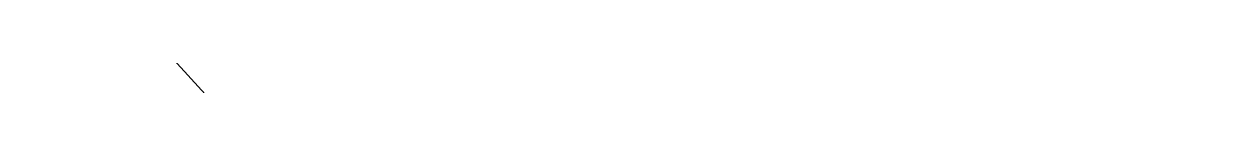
# Model space of a CAD drawing. Header units: millimetres. Extents: x 118878 to 201916, y 10986 to 20993.
# Drawn here: x 180948.468 to 180949.127, y 17082.957 to 17082.966 of the extents above; entities that cross this region are included whole.
import ezdxf

# ---------------------------------------------------------------- set-up
doc = ezdxf.new("R2010")
doc.units = ezdxf.units.MM
doc.header["$LTSCALE"] = 100
doc.layers.add('TREE', color=83, linetype='Continuous')

# ---------------------------------------------------------------- blocks, each defined once
blk = doc.blocks.new('TREE-CICAS')
at = {"layer": 'TREE'}
for centre, radius, start, end in [((0.171538, 2.428726), 0.73282, 90.375673, 153.71003), ((0.905825, 1.686926), 1.64946, 116.620644, 145.923719), ((0.12224, -1.016999), 0.989414, 336.365423, 76.574062), ((-0.465882, -1.330419), 1.496861, 356.812211, 58.333539), ((1.391106, 0.227779), 1.496861, 201.666461, 263.187789), ((0.980322, -0.296983), 0.989414, 183.425938, 283.634577)]:
    blk.add_arc(centre, radius, start, end, dxfattribs=at)

msp = doc.modelspace()

# ---------------------------------------------------------------- block references
for p, xscale, yscale, zscale, rotation in [((181024.18824, 17056.2787), -25.00000000000001, 25, 25, 70), ((180952.30989, 17056.55687), 17.5, 17.5, 17.5, 150.0000000000001)]:
    msp.add_blockref('TREE-CICAS', p, dxfattribs=dict(xscale=xscale, yscale=yscale, zscale=zscale, rotation=rotation))

doc.saveas('drawing.dxf')
